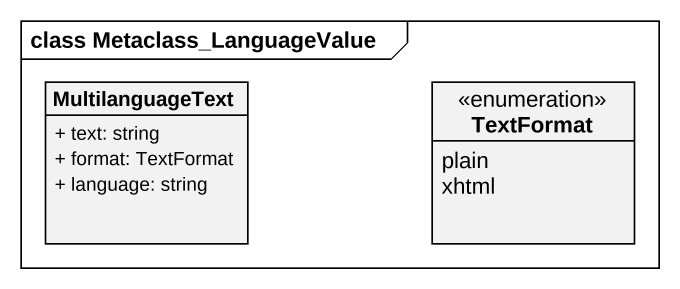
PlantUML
@startuml
mainframe class Metaclass_LanguageValue
hide circle
hide empty members
skinparam classAttributeIconSize 0
class MultilanguageText {
  + text: string
  + format: TextFormat
  + language: string
}
enum TextFormat {
  plain
  xhtml
}
@enduml
